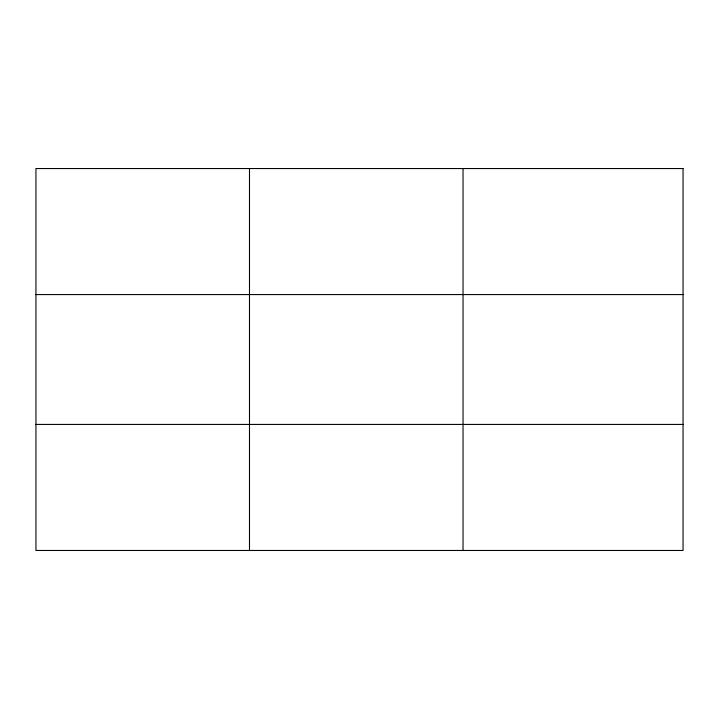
<?xml version="1.0" encoding="UTF-8"?>
<svg xmlns="http://www.w3.org/2000/svg" width="719" height="719" viewBox="0 0 719 719"><rect width="100%" height="100%" fill="white"/><g stroke="black" fill="none" stroke-linecap="round" stroke-linejoin="round"><path stroke-width="1.08" d="M249.493 168.534L249.493 550.466M463.036 168.534L463.036 550.466M35.95 294.574L683.05 294.574M35.95 424.426L683.05 424.426M683.05 168.534L683.05 550.466L35.95 550.466L35.95 168.534L683.05 168.534"/></g></svg>
